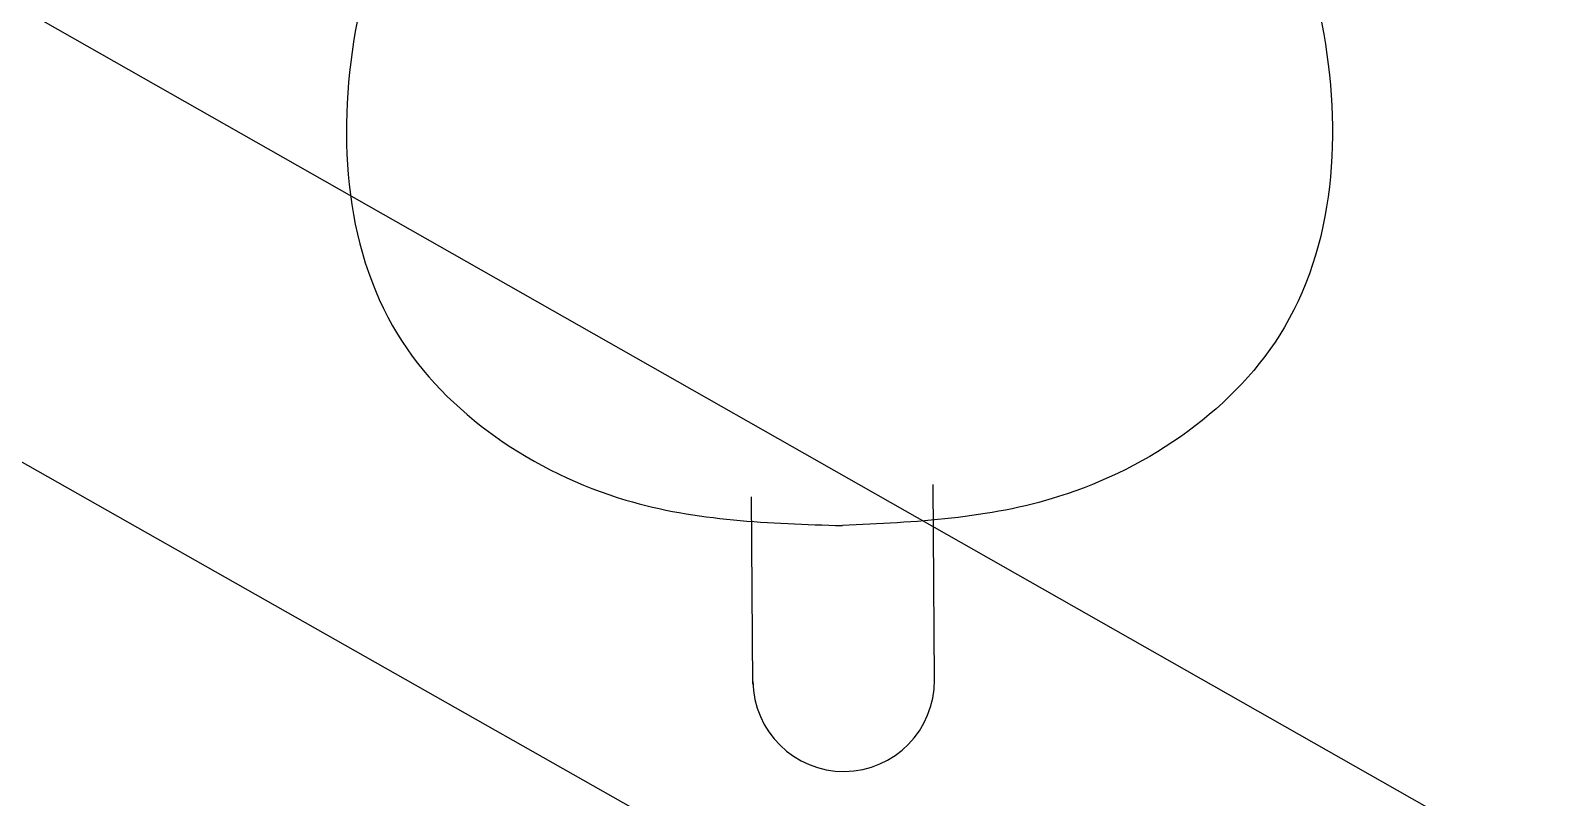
# Model space of a CAD drawing. Header units: metres. Extents: x 324293 to 653279, y 3585589 to 7191434.
# Drawn here: x 334487.016 to 334487.776, y 3600577.024 to 3600577.41 of the extents above; entities that cross this region are included whole.
import ezdxf

# ---------------------------------------------------------------- set-up
doc = ezdxf.new("R2010")
doc.units = ezdxf.units.M
for name, color, linetype in [('tarh', 6, 'Continuous'), ('Tir bargh', 10, 'Continuous'), ('V-NODE', 1, 'Continuous')]:
    doc.layers.add(name, color=color, linetype=linetype)

# ---------------------------------------------------------------- blocks, each defined once
blk = doc.blocks.new('E')
at = {"layer": 'Tir bargh'}
for p, q in [((0.75028, 4.18476), (-0.89308, 5.13588)), ((-0.95514, 5.09567), (0.68664, 4.14871)), ((0.66267, 4.21081), (0.66267, 4.24226)), ((0.63348, 4.21036), (0.63348, 4.24051))]:
    blk.add_line(p, q, dxfattribs=at)
blk.add_arc((0.64807, 4.21081), 0.01459, 180, 0, dxfattribs=at)
for points in [[(0.62498, 4.38613, -0.28802), (0.61151, 4.37845, -0.28802), (0.58662, 4.36133, -0.28802), (0.56655, 4.31675, -0.28802), (0.56887, 4.26484, -0.28802), (0.60947, 4.23725, -0.28802), (0.63635, 4.2362, -0.28802), (0.64807, 4.23574, -0.28802)], [(0.67116, 4.38613, -0.28802), (0.68464, 4.37845, -0.28802), (0.70953, 4.36133, -0.28802), (0.72959, 4.31675, -0.28802), (0.72727, 4.26484, -0.28802), (0.68667, 4.23725, -0.28802), (0.65979, 4.2362, -0.28802), (0.64807, 4.23574, -0.28802)]]:
    blk.add_open_spline(points, degree=3, knots=[0.28987, 0.28987, 0.28987, 0.28987, 0.908816, 1.521914, 2.211913, 2.829368, 3.306397, 3.306397, 3.306397, 3.306397], dxfattribs=at)
at = {"layer": 'Tir bargh', "invisible_edges": 15}
for points in [[(0.57472, 4.31853, -0.26419), (0.57311, 4.30746, -0.26367), (0.56968, 4.30746, -0.27979), (0.57137, 4.31853, -0.27996)], [(0.57137, 4.31853, -0.27996), (0.56968, 4.30746, -0.27979), (0.56968, 4.30746, -0.29626), (0.57137, 4.31853, -0.29609)], [(0.57137, 4.31853, -0.29609), (0.56968, 4.30746, -0.29626), (0.57311, 4.30746, -0.31238), (0.57472, 4.31853, -0.31186)], [(0.58128, 4.31853, -0.24946), (0.57981, 4.30746, -0.24861), (0.57311, 4.30746, -0.26367), (0.57472, 4.31853, -0.26419)], [(0.57472, 4.31853, -0.31186), (0.57311, 4.30746, -0.31238), (0.57981, 4.30746, -0.32744), (0.58128, 4.31853, -0.32659)], [(0.59075, 4.31853, -0.23642), (0.5895, 4.30746, -0.23528), (0.57981, 4.30746, -0.24861), (0.58128, 4.31853, -0.24946)], [(0.58128, 4.31853, -0.32659), (0.57981, 4.30746, -0.32744), (0.5895, 4.30746, -0.34077), (0.59075, 4.31853, -0.33963)], [(0.60274, 4.31853, -0.22563), (0.60174, 4.30746, -0.22426), (0.5895, 4.30746, -0.23528), (0.59075, 4.31853, -0.23642)], [(0.59075, 4.31853, -0.33963), (0.5895, 4.30746, -0.34077), (0.60174, 4.30746, -0.35179), (0.60274, 4.31853, -0.35042)], [(0.6167, 4.31853, -0.21756), (0.61601, 4.30746, -0.21602), (0.60174, 4.30746, -0.22426), (0.60274, 4.31853, -0.22563)], [(0.60274, 4.31853, -0.35042), (0.60174, 4.30746, -0.35179), (0.61601, 4.30746, -0.36003), (0.6167, 4.31853, -0.35849)], [(0.63204, 4.31853, -0.21258), (0.63168, 4.30746, -0.21092), (0.61601, 4.30746, -0.21602), (0.6167, 4.31853, -0.21756)], [(0.6167, 4.31853, -0.35849), (0.61601, 4.30746, -0.36003), (0.63168, 4.30746, -0.36512), (0.63204, 4.31853, -0.36347)], [(0.64807, 4.31853, -0.2109), (0.64807, 4.30746, -0.2092), (0.63168, 4.30746, -0.21092), (0.63204, 4.31853, -0.21258)], [(0.63204, 4.31853, -0.36347), (0.63168, 4.30746, -0.36512), (0.64807, 4.30746, -0.36685), (0.64807, 4.31853, -0.36515)], [(0.64807, 4.31853, -0.36515), (0.64807, 4.30746, -0.36685), (0.66446, 4.30746, -0.36512), (0.66411, 4.31853, -0.36347)], [(0.66411, 4.31853, -0.21258), (0.66446, 4.30746, -0.21092), (0.64807, 4.30746, -0.2092), (0.64807, 4.31853, -0.2109)], [(0.66411, 4.31853, -0.36347), (0.66446, 4.30746, -0.36512), (0.68013, 4.30746, -0.36003), (0.67944, 4.31853, -0.35849)], [(0.67944, 4.31853, -0.21756), (0.68013, 4.30746, -0.21602), (0.66446, 4.30746, -0.21092), (0.66411, 4.31853, -0.21258)], [(0.67944, 4.31853, -0.35849), (0.68013, 4.30746, -0.36003), (0.6944, 4.30746, -0.35179), (0.69341, 4.31853, -0.35042)], [(0.69341, 4.31853, -0.22563), (0.6944, 4.30746, -0.22426), (0.68013, 4.30746, -0.21602), (0.67944, 4.31853, -0.21756)], [(0.69341, 4.31853, -0.35042), (0.6944, 4.30746, -0.35179), (0.70665, 4.30746, -0.34077), (0.70539, 4.31853, -0.33963)], [(0.70539, 4.31853, -0.23642), (0.70665, 4.30746, -0.23528), (0.6944, 4.30746, -0.22426), (0.69341, 4.31853, -0.22563)], [(0.70539, 4.31853, -0.33963), (0.70665, 4.30746, -0.34077), (0.71633, 4.30746, -0.32744), (0.71487, 4.31853, -0.32659)], [(0.71487, 4.31853, -0.24946), (0.71633, 4.30746, -0.24861), (0.70665, 4.30746, -0.23528), (0.70539, 4.31853, -0.23642)], [(0.71487, 4.31853, -0.32659), (0.71633, 4.30746, -0.32744), (0.72304, 4.30746, -0.31238), (0.72143, 4.31853, -0.31186)], [(0.72143, 4.31853, -0.26419), (0.72304, 4.30746, -0.26367), (0.71633, 4.30746, -0.24861), (0.71487, 4.31853, -0.24946)], [(0.72143, 4.31853, -0.31186), (0.72304, 4.30746, -0.31238), (0.72646, 4.30746, -0.29626), (0.72478, 4.31853, -0.29609)], [(0.72478, 4.31853, -0.27996), (0.72646, 4.30746, -0.27979), (0.72304, 4.30746, -0.26367), (0.72143, 4.31853, -0.26419)], [(0.72478, 4.31853, -0.29609), (0.72646, 4.30746, -0.29626), (0.72646, 4.30746, -0.27979), (0.72478, 4.31853, -0.27996)], [(0.57311, 4.30746, -0.26367), (0.57276, 4.29627, -0.26355), (0.56932, 4.29627, -0.27975), (0.56968, 4.30746, -0.27979)], [(0.56968, 4.30746, -0.27979), (0.56932, 4.29627, -0.27975), (0.56932, 4.29627, -0.2963), (0.56968, 4.30746, -0.29626)], [(0.56968, 4.30746, -0.29626), (0.56932, 4.29627, -0.2963), (0.57276, 4.29627, -0.31249), (0.57311, 4.30746, -0.31238)], [(0.57981, 4.30746, -0.24861), (0.5795, 4.29627, -0.24843), (0.57276, 4.29627, -0.26355), (0.57311, 4.30746, -0.26367)], [(0.57311, 4.30746, -0.31238), (0.57276, 4.29627, -0.31249), (0.5795, 4.29627, -0.32762), (0.57981, 4.30746, -0.32744)], [(0.5895, 4.30746, -0.23528), (0.58923, 4.29627, -0.23504), (0.5795, 4.29627, -0.24843), (0.57981, 4.30746, -0.24861)], [(0.57981, 4.30746, -0.32744), (0.5795, 4.29627, -0.32762), (0.58923, 4.29627, -0.34101), (0.5895, 4.30746, -0.34077)], [(0.60174, 4.30746, -0.22426), (0.60153, 4.29627, -0.22396), (0.58923, 4.29627, -0.23504), (0.5895, 4.30746, -0.23528)], [(0.5895, 4.30746, -0.34077), (0.58923, 4.29627, -0.34101), (0.60153, 4.29627, -0.35209), (0.60174, 4.30746, -0.35179)], [(0.61601, 4.30746, -0.21602), (0.61586, 4.29627, -0.21569), (0.60153, 4.29627, -0.22396), (0.60174, 4.30746, -0.22426)], [(0.60174, 4.30746, -0.35179), (0.60153, 4.29627, -0.35209), (0.61586, 4.29627, -0.36036), (0.61601, 4.30746, -0.36003)], [(0.63168, 4.30746, -0.21092), (0.63161, 4.29627, -0.21057), (0.61586, 4.29627, -0.21569), (0.61601, 4.30746, -0.21602)], [(0.61601, 4.30746, -0.36003), (0.61586, 4.29627, -0.36036), (0.63161, 4.29627, -0.36548), (0.63168, 4.30746, -0.36512)], [(0.64807, 4.30746, -0.2092), (0.64807, 4.29627, -0.20884), (0.63161, 4.29627, -0.21057), (0.63168, 4.30746, -0.21092)], [(0.63168, 4.30746, -0.36512), (0.63161, 4.29627, -0.36548), (0.64807, 4.29627, -0.36721), (0.64807, 4.30746, -0.36685)], [(0.64807, 4.30746, -0.36685), (0.64807, 4.29627, -0.36721), (0.66454, 4.29627, -0.36548), (0.66446, 4.30746, -0.36512)], [(0.66446, 4.30746, -0.21092), (0.66454, 4.29627, -0.21057), (0.64807, 4.29627, -0.20884), (0.64807, 4.30746, -0.2092)], [(0.66446, 4.30746, -0.36512), (0.66454, 4.29627, -0.36548), (0.68028, 4.29627, -0.36036), (0.68013, 4.30746, -0.36003)], [(0.68013, 4.30746, -0.21602), (0.68028, 4.29627, -0.21569), (0.66454, 4.29627, -0.21057), (0.66446, 4.30746, -0.21092)], [(0.68013, 4.30746, -0.36003), (0.68028, 4.29627, -0.36036), (0.69462, 4.29627, -0.35209), (0.6944, 4.30746, -0.35179)], [(0.6944, 4.30746, -0.22426), (0.69462, 4.29627, -0.22396), (0.68028, 4.29627, -0.21569), (0.68013, 4.30746, -0.21602)], [(0.6944, 4.30746, -0.35179), (0.69462, 4.29627, -0.35209), (0.70692, 4.29627, -0.34101), (0.70665, 4.30746, -0.34077)], [(0.70665, 4.30746, -0.23528), (0.70692, 4.29627, -0.23504), (0.69462, 4.29627, -0.22396), (0.6944, 4.30746, -0.22426)], [(0.70665, 4.30746, -0.34077), (0.70692, 4.29627, -0.34101), (0.71665, 4.29627, -0.32762), (0.71633, 4.30746, -0.32744)], [(0.71633, 4.30746, -0.24861), (0.71665, 4.29627, -0.24843), (0.70692, 4.29627, -0.23504), (0.70665, 4.30746, -0.23528)], [(0.71633, 4.30746, -0.32744), (0.71665, 4.29627, -0.32762), (0.72338, 4.29627, -0.31249), (0.72304, 4.30746, -0.31238)], [(0.72304, 4.30746, -0.26367), (0.72338, 4.29627, -0.26355), (0.71665, 4.29627, -0.24843), (0.71633, 4.30746, -0.24861)], [(0.72304, 4.30746, -0.31238), (0.72338, 4.29627, -0.31249), (0.72682, 4.29627, -0.2963), (0.72646, 4.30746, -0.29626)], [(0.72646, 4.30746, -0.27979), (0.72682, 4.29627, -0.27975), (0.72338, 4.29627, -0.26355), (0.72304, 4.30746, -0.26367)], [(0.72646, 4.30746, -0.29626), (0.72682, 4.29627, -0.2963), (0.72682, 4.29627, -0.27975), (0.72646, 4.30746, -0.27979)], [(0.57276, 4.29627, -0.26355), (0.57392, 4.28514, -0.26393), (0.57053, 4.28514, -0.27987), (0.56932, 4.29627, -0.27975)], [(0.56932, 4.29627, -0.27975), (0.57053, 4.28514, -0.27987), (0.57053, 4.28514, -0.29617), (0.56932, 4.29627, -0.2963)], [(0.56932, 4.29627, -0.2963), (0.57053, 4.28514, -0.29617), (0.57392, 4.28514, -0.31212), (0.57276, 4.29627, -0.31249)], [(0.5795, 4.29627, -0.24843), (0.58055, 4.28514, -0.24904), (0.57392, 4.28514, -0.26393), (0.57276, 4.29627, -0.26355)], [(0.57276, 4.29627, -0.31249), (0.57392, 4.28514, -0.31212), (0.58055, 4.28514, -0.32701), (0.5795, 4.29627, -0.32762)], [(0.58923, 4.29627, -0.23504), (0.59013, 4.28514, -0.23585), (0.58055, 4.28514, -0.24904), (0.5795, 4.29627, -0.24843)], [(0.5795, 4.29627, -0.32762), (0.58055, 4.28514, -0.32701), (0.59013, 4.28514, -0.3402), (0.58923, 4.29627, -0.34101)], [(0.60153, 4.29627, -0.22396), (0.60224, 4.28514, -0.22494), (0.59013, 4.28514, -0.23585), (0.58923, 4.29627, -0.23504)], [(0.58923, 4.29627, -0.34101), (0.59013, 4.28514, -0.3402), (0.60224, 4.28514, -0.35111), (0.60153, 4.29627, -0.35209)], [(0.61586, 4.29627, -0.21569), (0.61636, 4.28514, -0.21679), (0.60224, 4.28514, -0.22494), (0.60153, 4.29627, -0.22396)], [(0.60153, 4.29627, -0.35209), (0.60224, 4.28514, -0.35111), (0.61636, 4.28514, -0.35926), (0.61586, 4.29627, -0.36036)], [(0.63161, 4.29627, -0.21057), (0.63186, 4.28514, -0.21176), (0.61636, 4.28514, -0.21679), (0.61586, 4.29627, -0.21569)], [(0.61586, 4.29627, -0.36036), (0.61636, 4.28514, -0.35926), (0.63186, 4.28514, -0.36429), (0.63161, 4.29627, -0.36548)], [(0.64807, 4.29627, -0.20884), (0.64807, 4.28514, -0.21005), (0.63186, 4.28514, -0.21176), (0.63161, 4.29627, -0.21057)], [(0.63161, 4.29627, -0.36548), (0.63186, 4.28514, -0.36429), (0.64807, 4.28514, -0.366), (0.64807, 4.29627, -0.36721)], [(0.64807, 4.29627, -0.36721), (0.64807, 4.28514, -0.366), (0.66428, 4.28514, -0.36429), (0.66454, 4.29627, -0.36548)], [(0.66454, 4.29627, -0.21057), (0.66428, 4.28514, -0.21176), (0.64807, 4.28514, -0.21005), (0.64807, 4.29627, -0.20884)], [(0.66454, 4.29627, -0.36548), (0.66428, 4.28514, -0.36429), (0.67979, 4.28514, -0.35926), (0.68028, 4.29627, -0.36036)], [(0.68028, 4.29627, -0.21569), (0.67979, 4.28514, -0.21679), (0.66428, 4.28514, -0.21176), (0.66454, 4.29627, -0.21057)], [(0.68028, 4.29627, -0.36036), (0.67979, 4.28514, -0.35926), (0.6939, 4.28514, -0.35111), (0.69462, 4.29627, -0.35209)], [(0.69462, 4.29627, -0.22396), (0.6939, 4.28514, -0.22494), (0.67979, 4.28514, -0.21679), (0.68028, 4.29627, -0.21569)], [(0.69462, 4.29627, -0.35209), (0.6939, 4.28514, -0.35111), (0.70602, 4.28514, -0.3402), (0.70692, 4.29627, -0.34101)], [(0.70692, 4.29627, -0.23504), (0.70602, 4.28514, -0.23585), (0.6939, 4.28514, -0.22494), (0.69462, 4.29627, -0.22396)], [(0.70692, 4.29627, -0.34101), (0.70602, 4.28514, -0.3402), (0.7156, 4.28514, -0.32701), (0.71665, 4.29627, -0.32762)], [(0.71665, 4.29627, -0.24843), (0.7156, 4.28514, -0.24904), (0.70602, 4.28514, -0.23585), (0.70692, 4.29627, -0.23504)], [(0.71665, 4.29627, -0.32762), (0.7156, 4.28514, -0.32701), (0.72223, 4.28514, -0.31212), (0.72338, 4.29627, -0.31249)], [(0.72338, 4.29627, -0.26355), (0.72223, 4.28514, -0.26393), (0.7156, 4.28514, -0.24904), (0.71665, 4.29627, -0.24843)], [(0.72338, 4.29627, -0.31249), (0.72223, 4.28514, -0.31212), (0.72562, 4.28514, -0.29617), (0.72682, 4.29627, -0.2963)], [(0.72682, 4.29627, -0.27975), (0.72562, 4.28514, -0.27987), (0.72223, 4.28514, -0.26393), (0.72338, 4.29627, -0.26355)], [(0.72682, 4.29627, -0.2963), (0.72562, 4.28514, -0.29617), (0.72562, 4.28514, -0.27987), (0.72682, 4.29627, -0.27975)], [(0.57392, 4.28514, -0.26393), (0.57687, 4.27439, -0.26489), (0.57361, 4.27439, -0.2802), (0.57053, 4.28514, -0.27987)], [(0.57053, 4.28514, -0.27987), (0.57361, 4.27439, -0.2802), (0.57361, 4.27439, -0.29585), (0.57053, 4.28514, -0.29617)], [(0.57053, 4.28514, -0.29617), (0.57361, 4.27439, -0.29585), (0.57687, 4.27439, -0.31116), (0.57392, 4.28514, -0.31212)], [(0.58055, 4.28514, -0.24904), (0.58323, 4.27439, -0.25059), (0.57687, 4.27439, -0.26489), (0.57392, 4.28514, -0.26393)], [(0.57392, 4.28514, -0.31212), (0.57687, 4.27439, -0.31116), (0.58323, 4.27439, -0.32546), (0.58055, 4.28514, -0.32701)], [(0.59013, 4.28514, -0.23585), (0.59243, 4.27439, -0.23793), (0.58323, 4.27439, -0.25059), (0.58055, 4.28514, -0.24904)], [(0.58055, 4.28514, -0.32701), (0.58323, 4.27439, -0.32546), (0.59243, 4.27439, -0.33812), (0.59013, 4.28514, -0.3402)], [(0.60224, 4.28514, -0.22494), (0.60406, 4.27439, -0.22745), (0.59243, 4.27439, -0.23793), (0.59013, 4.28514, -0.23585)], [(0.59013, 4.28514, -0.3402), (0.59243, 4.27439, -0.33812), (0.60406, 4.27439, -0.3486), (0.60224, 4.28514, -0.35111)], [(0.61636, 4.28514, -0.21679), (0.61762, 4.27439, -0.21963), (0.60406, 4.27439, -0.22745), (0.60224, 4.28514, -0.22494)], [(0.60224, 4.28514, -0.35111), (0.60406, 4.27439, -0.3486), (0.61762, 4.27439, -0.35642), (0.61636, 4.28514, -0.35926)], [(0.63186, 4.28514, -0.21176), (0.63251, 4.27439, -0.21479), (0.61762, 4.27439, -0.21963), (0.61636, 4.28514, -0.21679)], [(0.61636, 4.28514, -0.35926), (0.61762, 4.27439, -0.35642), (0.63251, 4.27439, -0.36126), (0.63186, 4.28514, -0.36429)], [(0.64807, 4.28514, -0.21005), (0.64807, 4.27439, -0.21315), (0.63251, 4.27439, -0.21479), (0.63186, 4.28514, -0.21176)], [(0.63186, 4.28514, -0.36429), (0.63251, 4.27439, -0.36126), (0.64807, 4.27439, -0.3629), (0.64807, 4.28514, -0.366)], [(0.64807, 4.28514, -0.366), (0.64807, 4.27439, -0.3629), (0.66364, 4.27439, -0.36126), (0.66428, 4.28514, -0.36429)], [(0.66428, 4.28514, -0.21176), (0.66364, 4.27439, -0.21479), (0.64807, 4.27439, -0.21315), (0.64807, 4.28514, -0.21005)], [(0.66428, 4.28514, -0.36429), (0.66364, 4.27439, -0.36126), (0.67852, 4.27439, -0.35642), (0.67979, 4.28514, -0.35926)], [(0.67979, 4.28514, -0.21679), (0.67852, 4.27439, -0.21963), (0.66364, 4.27439, -0.21479), (0.66428, 4.28514, -0.21176)], [(0.67979, 4.28514, -0.35926), (0.67852, 4.27439, -0.35642), (0.69208, 4.27439, -0.3486), (0.6939, 4.28514, -0.35111)], [(0.6939, 4.28514, -0.22494), (0.69208, 4.27439, -0.22745), (0.67852, 4.27439, -0.21963), (0.67979, 4.28514, -0.21679)], [(0.6939, 4.28514, -0.35111), (0.69208, 4.27439, -0.3486), (0.70371, 4.27439, -0.33812), (0.70602, 4.28514, -0.3402)], [(0.70602, 4.28514, -0.23585), (0.70371, 4.27439, -0.23793), (0.69208, 4.27439, -0.22745), (0.6939, 4.28514, -0.22494)], [(0.70602, 4.28514, -0.3402), (0.70371, 4.27439, -0.33812), (0.71291, 4.27439, -0.32546), (0.7156, 4.28514, -0.32701)], [(0.7156, 4.28514, -0.24904), (0.71291, 4.27439, -0.25059), (0.70371, 4.27439, -0.23793), (0.70602, 4.28514, -0.23585)], [(0.7156, 4.28514, -0.32701), (0.71291, 4.27439, -0.32546), (0.71928, 4.27439, -0.31116), (0.72223, 4.28514, -0.31212)], [(0.72223, 4.28514, -0.26393), (0.71928, 4.27439, -0.26489), (0.71291, 4.27439, -0.25059), (0.7156, 4.28514, -0.24904)], [(0.72223, 4.28514, -0.31212), (0.71928, 4.27439, -0.31116), (0.72253, 4.27439, -0.29585), (0.72562, 4.28514, -0.29617)], [(0.72562, 4.28514, -0.27987), (0.72253, 4.27439, -0.2802), (0.71928, 4.27439, -0.26489), (0.72223, 4.28514, -0.26393)], [(0.72562, 4.28514, -0.29617), (0.72253, 4.27439, -0.29585), (0.72253, 4.27439, -0.2802), (0.72562, 4.28514, -0.27987)], [(0.57687, 4.27439, -0.26489), (0.58187, 4.26452, -0.26651), (0.57885, 4.26452, -0.28075), (0.57361, 4.27439, -0.2802)], [(0.57361, 4.27439, -0.2802), (0.57885, 4.26452, -0.28075), (0.57885, 4.26452, -0.2953), (0.57361, 4.27439, -0.29585)], [(0.57361, 4.27439, -0.29585), (0.57885, 4.26452, -0.2953), (0.58187, 4.26452, -0.30953), (0.57687, 4.27439, -0.31116)], [(0.58323, 4.27439, -0.25059), (0.58779, 4.26452, -0.25322), (0.58187, 4.26452, -0.26651), (0.57687, 4.27439, -0.26489)], [(0.57687, 4.27439, -0.31116), (0.58187, 4.26452, -0.30953), (0.58779, 4.26452, -0.32283), (0.58323, 4.27439, -0.32546)], [(0.59243, 4.27439, -0.23793), (0.59634, 4.26452, -0.24145), (0.58779, 4.26452, -0.25322), (0.58323, 4.27439, -0.25059)], [(0.58323, 4.27439, -0.32546), (0.58779, 4.26452, -0.32283), (0.59634, 4.26452, -0.3346), (0.59243, 4.27439, -0.33812)], [(0.60406, 4.27439, -0.22745), (0.60716, 4.26452, -0.23171), (0.59634, 4.26452, -0.24145), (0.59243, 4.27439, -0.23793)], [(0.59243, 4.27439, -0.33812), (0.59634, 4.26452, -0.3346), (0.60716, 4.26452, -0.34434), (0.60406, 4.27439, -0.3486)], [(0.61762, 4.27439, -0.21963), (0.61976, 4.26452, -0.22443), (0.60716, 4.26452, -0.23171), (0.60406, 4.27439, -0.22745)], [(0.60406, 4.27439, -0.3486), (0.60716, 4.26452, -0.34434), (0.61976, 4.26452, -0.35161), (0.61762, 4.27439, -0.35642)], [(0.63251, 4.27439, -0.21479), (0.6336, 4.26452, -0.21994), (0.61976, 4.26452, -0.22443), (0.61762, 4.27439, -0.21963)], [(0.61762, 4.27439, -0.35642), (0.61976, 4.26452, -0.35161), (0.6336, 4.26452, -0.35611), (0.63251, 4.27439, -0.36126)], [(0.64807, 4.27439, -0.21315), (0.64807, 4.26452, -0.21842), (0.6336, 4.26452, -0.21994), (0.63251, 4.27439, -0.21479)], [(0.63251, 4.27439, -0.36126), (0.6336, 4.26452, -0.35611), (0.64807, 4.26452, -0.35763), (0.64807, 4.27439, -0.3629)], [(0.64807, 4.27439, -0.3629), (0.64807, 4.26452, -0.35763), (0.66254, 4.26452, -0.35611), (0.66364, 4.27439, -0.36126)], [(0.66364, 4.27439, -0.21479), (0.66254, 4.26452, -0.21994), (0.64807, 4.26452, -0.21842), (0.64807, 4.27439, -0.21315)], [(0.66364, 4.27439, -0.36126), (0.66254, 4.26452, -0.35611), (0.67638, 4.26452, -0.35161), (0.67852, 4.27439, -0.35642)], [(0.67852, 4.27439, -0.21963), (0.67638, 4.26452, -0.22443), (0.66254, 4.26452, -0.21994), (0.66364, 4.27439, -0.21479)], [(0.67852, 4.27439, -0.35642), (0.67638, 4.26452, -0.35161), (0.68899, 4.26452, -0.34434), (0.69208, 4.27439, -0.3486)], [(0.69208, 4.27439, -0.22745), (0.68899, 4.26452, -0.23171), (0.67638, 4.26452, -0.22443), (0.67852, 4.27439, -0.21963)], [(0.69208, 4.27439, -0.3486), (0.68899, 4.26452, -0.34434), (0.6998, 4.26452, -0.3346), (0.70371, 4.27439, -0.33812)], [(0.70371, 4.27439, -0.23793), (0.6998, 4.26452, -0.24145), (0.68899, 4.26452, -0.23171), (0.69208, 4.27439, -0.22745)], [(0.70371, 4.27439, -0.33812), (0.6998, 4.26452, -0.3346), (0.70835, 4.26452, -0.32283), (0.71291, 4.27439, -0.32546)], [(0.71291, 4.27439, -0.25059), (0.70835, 4.26452, -0.25322), (0.6998, 4.26452, -0.24145), (0.70371, 4.27439, -0.23793)], [(0.71291, 4.27439, -0.32546), (0.70835, 4.26452, -0.32283), (0.71427, 4.26452, -0.30953), (0.71928, 4.27439, -0.31116)], [(0.71928, 4.27439, -0.26489), (0.71427, 4.26452, -0.26651), (0.70835, 4.26452, -0.25322), (0.71291, 4.27439, -0.25059)], [(0.71928, 4.27439, -0.31116), (0.71427, 4.26452, -0.30953), (0.7173, 4.26452, -0.2953), (0.72253, 4.27439, -0.29585)], [(0.72253, 4.27439, -0.2802), (0.7173, 4.26452, -0.28075), (0.71427, 4.26452, -0.26651), (0.71928, 4.27439, -0.26489)], [(0.72253, 4.27439, -0.29585), (0.7173, 4.26452, -0.2953), (0.7173, 4.26452, -0.28075), (0.72253, 4.27439, -0.2802)], [(0.58187, 4.26452, -0.26651), (0.5888, 4.25602, -0.26877), (0.58609, 4.25602, -0.28151), (0.57885, 4.26452, -0.28075)], [(0.57885, 4.26452, -0.28075), (0.58609, 4.25602, -0.28151), (0.58609, 4.25602, -0.29454), (0.57885, 4.26452, -0.2953)], [(0.57885, 4.26452, -0.2953), (0.58609, 4.25602, -0.29454), (0.5888, 4.25602, -0.30728), (0.58187, 4.26452, -0.30953)], [(0.58779, 4.26452, -0.25322), (0.5941, 4.25602, -0.25686), (0.5888, 4.25602, -0.26877), (0.58187, 4.26452, -0.26651)], [(0.58187, 4.26452, -0.30953), (0.5888, 4.25602, -0.30728), (0.5941, 4.25602, -0.31919), (0.58779, 4.26452, -0.32283)], [(0.59634, 4.26452, -0.24145), (0.60176, 4.25602, -0.24632), (0.5941, 4.25602, -0.25686), (0.58779, 4.26452, -0.25322)], [(0.58779, 4.26452, -0.32283), (0.5941, 4.25602, -0.31919), (0.60176, 4.25602, -0.32973), (0.59634, 4.26452, -0.3346)], [(0.60716, 4.26452, -0.23171), (0.61144, 4.25602, -0.2376), (0.60176, 4.25602, -0.24632), (0.59634, 4.26452, -0.24145)], [(0.59634, 4.26452, -0.3346), (0.60176, 4.25602, -0.32973), (0.61144, 4.25602, -0.33845), (0.60716, 4.26452, -0.34434)], [(0.61976, 4.26452, -0.22443), (0.62272, 4.25602, -0.23109), (0.61144, 4.25602, -0.2376), (0.60716, 4.26452, -0.23171)], [(0.60716, 4.26452, -0.34434), (0.61144, 4.25602, -0.33845), (0.62272, 4.25602, -0.34496), (0.61976, 4.26452, -0.35161)], [(0.6336, 4.26452, -0.21994), (0.63511, 4.25602, -0.22706), (0.62272, 4.25602, -0.23109), (0.61976, 4.26452, -0.22443)], [(0.61976, 4.26452, -0.35161), (0.62272, 4.25602, -0.34496), (0.63511, 4.25602, -0.34899), (0.6336, 4.26452, -0.35611)], [(0.64807, 4.26452, -0.21842), (0.64807, 4.25602, -0.2257), (0.63511, 4.25602, -0.22706), (0.6336, 4.26452, -0.21994)], [(0.6336, 4.26452, -0.35611), (0.63511, 4.25602, -0.34899), (0.64807, 4.25602, -0.35035), (0.64807, 4.26452, -0.35763)], [(0.64807, 4.26452, -0.35763), (0.64807, 4.25602, -0.35035), (0.66103, 4.25602, -0.34899), (0.66254, 4.26452, -0.35611)], [(0.66254, 4.26452, -0.21994), (0.66103, 4.25602, -0.22706), (0.64807, 4.25602, -0.2257), (0.64807, 4.26452, -0.21842)], [(0.66254, 4.26452, -0.35611), (0.66103, 4.25602, -0.34899), (0.67342, 4.25602, -0.34496), (0.67638, 4.26452, -0.35161)], [(0.67638, 4.26452, -0.22443), (0.67342, 4.25602, -0.23109), (0.66103, 4.25602, -0.22706), (0.66254, 4.26452, -0.21994)], [(0.67638, 4.26452, -0.35161), (0.67342, 4.25602, -0.34496), (0.68471, 4.25602, -0.33845), (0.68899, 4.26452, -0.34434)], [(0.68899, 4.26452, -0.23171), (0.68471, 4.25602, -0.2376), (0.67342, 4.25602, -0.23109), (0.67638, 4.26452, -0.22443)], [(0.68899, 4.26452, -0.34434), (0.68471, 4.25602, -0.33845), (0.69439, 4.25602, -0.32973), (0.6998, 4.26452, -0.3346)], [(0.6998, 4.26452, -0.24145), (0.69439, 4.25602, -0.24632), (0.68471, 4.25602, -0.2376), (0.68899, 4.26452, -0.23171)], [(0.6998, 4.26452, -0.3346), (0.69439, 4.25602, -0.32973), (0.70205, 4.25602, -0.31919), (0.70835, 4.26452, -0.32283)], [(0.70835, 4.26452, -0.25322), (0.70205, 4.25602, -0.25686), (0.69439, 4.25602, -0.24632), (0.6998, 4.26452, -0.24145)], [(0.70835, 4.26452, -0.32283), (0.70205, 4.25602, -0.31919), (0.70735, 4.25602, -0.30728), (0.71427, 4.26452, -0.30953)], [(0.71427, 4.26452, -0.26651), (0.70735, 4.25602, -0.26877), (0.70205, 4.25602, -0.25686), (0.70835, 4.26452, -0.25322)], [(0.71427, 4.26452, -0.30953), (0.70735, 4.25602, -0.30728), (0.71006, 4.25602, -0.29454), (0.7173, 4.26452, -0.2953)], [(0.7173, 4.26452, -0.28075), (0.71006, 4.25602, -0.28151), (0.70735, 4.25602, -0.26877), (0.71427, 4.26452, -0.26651)], [(0.7173, 4.26452, -0.2953), (0.71006, 4.25602, -0.29454), (0.71006, 4.25602, -0.28151), (0.7173, 4.26452, -0.28075)], [(0.5888, 4.25602, -0.26877), (0.59711, 4.24904, -0.27147), (0.59479, 4.24904, -0.28242), (0.58609, 4.25602, -0.28151)], [(0.58609, 4.25602, -0.28151), (0.59479, 4.24904, -0.28242), (0.59479, 4.24904, -0.29363), (0.58609, 4.25602, -0.29454)], [(0.58609, 4.25602, -0.29454), (0.59479, 4.24904, -0.29363), (0.59711, 4.24904, -0.30458), (0.5888, 4.25602, -0.30728)], [(0.5941, 4.25602, -0.25686), (0.60167, 4.24904, -0.26123), (0.59711, 4.24904, -0.27147), (0.5888, 4.25602, -0.26877)], [(0.5888, 4.25602, -0.30728), (0.59711, 4.24904, -0.30458), (0.60167, 4.24904, -0.31481), (0.5941, 4.25602, -0.31919)], [(0.60176, 4.25602, -0.24632), (0.60825, 4.24904, -0.25217), (0.60167, 4.24904, -0.26123), (0.5941, 4.25602, -0.25686)], [(0.5941, 4.25602, -0.31919), (0.60167, 4.24904, -0.31481), (0.60825, 4.24904, -0.32388), (0.60176, 4.25602, -0.32973)], [(0.61144, 4.25602, -0.2376), (0.61658, 4.24904, -0.24468), (0.60825, 4.24904, -0.25217), (0.60176, 4.25602, -0.24632)], [(0.60176, 4.25602, -0.32973), (0.60825, 4.24904, -0.32388), (0.61658, 4.24904, -0.33137), (0.61144, 4.25602, -0.33845)], [(0.62272, 4.25602, -0.23109), (0.62628, 4.24904, -0.23908), (0.61658, 4.24904, -0.24468), (0.61144, 4.25602, -0.2376)], [(0.61144, 4.25602, -0.33845), (0.61658, 4.24904, -0.33137), (0.62628, 4.24904, -0.33697), (0.62272, 4.25602, -0.34496)], [(0.63511, 4.25602, -0.22706), (0.63693, 4.24904, -0.23562), (0.62628, 4.24904, -0.23908), (0.62272, 4.25602, -0.23109)], [(0.62272, 4.25602, -0.34496), (0.62628, 4.24904, -0.33697), (0.63693, 4.24904, -0.34043), (0.63511, 4.25602, -0.34899)], [(0.64807, 4.25602, -0.2257), (0.64807, 4.24904, -0.23445), (0.63693, 4.24904, -0.23562), (0.63511, 4.25602, -0.22706)], [(0.63511, 4.25602, -0.34899), (0.63693, 4.24904, -0.34043), (0.64807, 4.24904, -0.3416), (0.64807, 4.25602, -0.35035)], [(0.64807, 4.25602, -0.35035), (0.64807, 4.24904, -0.3416), (0.65921, 4.24904, -0.34043), (0.66103, 4.25602, -0.34899)], [(0.66103, 4.25602, -0.22706), (0.65921, 4.24904, -0.23562), (0.64807, 4.24904, -0.23445), (0.64807, 4.25602, -0.2257)], [(0.66103, 4.25602, -0.34899), (0.65921, 4.24904, -0.34043), (0.66986, 4.24904, -0.33697), (0.67342, 4.25602, -0.34496)], [(0.67342, 4.25602, -0.23109), (0.66986, 4.24904, -0.23908), (0.65921, 4.24904, -0.23562), (0.66103, 4.25602, -0.22706)], [(0.67342, 4.25602, -0.34496), (0.66986, 4.24904, -0.33697), (0.67957, 4.24904, -0.33137), (0.68471, 4.25602, -0.33845)], [(0.68471, 4.25602, -0.2376), (0.67957, 4.24904, -0.24468), (0.66986, 4.24904, -0.23908), (0.67342, 4.25602, -0.23109)], [(0.68471, 4.25602, -0.33845), (0.67957, 4.24904, -0.33137), (0.68789, 4.24904, -0.32388), (0.69439, 4.25602, -0.32973)], [(0.69439, 4.25602, -0.24632), (0.68789, 4.24904, -0.25217), (0.67957, 4.24904, -0.24468), (0.68471, 4.25602, -0.2376)], [(0.69439, 4.25602, -0.32973), (0.68789, 4.24904, -0.32388), (0.69447, 4.24904, -0.31481), (0.70205, 4.25602, -0.31919)], [(0.70205, 4.25602, -0.25686), (0.69447, 4.24904, -0.26123), (0.68789, 4.24904, -0.25217), (0.69439, 4.25602, -0.24632)], [(0.70205, 4.25602, -0.31919), (0.69447, 4.24904, -0.31481), (0.69903, 4.24904, -0.30458), (0.70735, 4.25602, -0.30728)], [(0.70735, 4.25602, -0.26877), (0.69903, 4.24904, -0.27147), (0.69447, 4.24904, -0.26123), (0.70205, 4.25602, -0.25686)], [(0.70735, 4.25602, -0.30728), (0.69903, 4.24904, -0.30458), (0.70136, 4.24904, -0.29363), (0.71006, 4.25602, -0.29454)], [(0.71006, 4.25602, -0.28151), (0.70136, 4.24904, -0.28242), (0.69903, 4.24904, -0.27147), (0.70735, 4.25602, -0.26877)], [(0.71006, 4.25602, -0.29454), (0.70136, 4.24904, -0.29363), (0.70136, 4.24904, -0.28242), (0.71006, 4.25602, -0.28151)], [(0.59711, 4.24904, -0.27147), (0.60641, 4.24358, -0.27449), (0.60451, 4.24358, -0.28345), (0.59479, 4.24904, -0.28242)], [(0.59479, 4.24904, -0.28242), (0.60451, 4.24358, -0.28345), (0.60451, 4.24358, -0.2926), (0.59479, 4.24904, -0.29363)], [(0.59479, 4.24904, -0.29363), (0.60451, 4.24358, -0.2926), (0.60641, 4.24358, -0.30156), (0.59711, 4.24904, -0.30458)], [(0.60167, 4.24904, -0.26123), (0.61014, 4.24358, -0.26612), (0.60641, 4.24358, -0.27449), (0.59711, 4.24904, -0.27147)], [(0.59711, 4.24904, -0.30458), (0.60641, 4.24358, -0.30156), (0.61014, 4.24358, -0.30993), (0.60167, 4.24904, -0.31481)], [(0.60825, 4.24904, -0.25217), (0.61552, 4.24358, -0.25871), (0.61014, 4.24358, -0.26612), (0.60167, 4.24904, -0.26123)], [(0.60167, 4.24904, -0.31481), (0.61014, 4.24358, -0.30993), (0.61552, 4.24358, -0.31734), (0.60825, 4.24904, -0.32388)], [(0.61658, 4.24904, -0.24468), (0.62232, 4.24358, -0.25259), (0.61552, 4.24358, -0.25871), (0.60825, 4.24904, -0.25217)], [(0.60825, 4.24904, -0.32388), (0.61552, 4.24358, -0.31734), (0.62232, 4.24358, -0.32346), (0.61658, 4.24904, -0.33137)], [(0.62628, 4.24904, -0.23908), (0.63025, 4.24358, -0.24801), (0.62232, 4.24358, -0.25259), (0.61658, 4.24904, -0.24468)], [(0.61658, 4.24904, -0.33137), (0.62232, 4.24358, -0.32346), (0.63025, 4.24358, -0.32804), (0.62628, 4.24904, -0.33697)], [(0.63693, 4.24904, -0.23562), (0.63896, 4.24358, -0.24518), (0.63025, 4.24358, -0.24801), (0.62628, 4.24904, -0.23908)], [(0.62628, 4.24904, -0.33697), (0.63025, 4.24358, -0.32804), (0.63896, 4.24358, -0.33087), (0.63693, 4.24904, -0.34043)], [(0.64807, 4.24904, -0.23445), (0.64807, 4.24358, -0.24422), (0.63896, 4.24358, -0.24518), (0.63693, 4.24904, -0.23562)], [(0.63693, 4.24904, -0.34043), (0.63896, 4.24358, -0.33087), (0.64807, 4.24358, -0.33183), (0.64807, 4.24904, -0.3416)], [(0.64807, 4.24904, -0.3416), (0.64807, 4.24358, -0.33183), (0.65718, 4.24358, -0.33087), (0.65921, 4.24904, -0.34043)], [(0.65921, 4.24904, -0.23562), (0.65718, 4.24358, -0.24518), (0.64807, 4.24358, -0.24422), (0.64807, 4.24904, -0.23445)], [(0.65921, 4.24904, -0.34043), (0.65718, 4.24358, -0.33087), (0.66589, 4.24358, -0.32804), (0.66986, 4.24904, -0.33697)], [(0.66986, 4.24904, -0.23908), (0.66589, 4.24358, -0.24801), (0.65718, 4.24358, -0.24518), (0.65921, 4.24904, -0.23562)], [(0.66986, 4.24904, -0.33697), (0.66589, 4.24358, -0.32804), (0.67382, 4.24358, -0.32346), (0.67957, 4.24904, -0.33137)], [(0.67957, 4.24904, -0.24468), (0.67382, 4.24358, -0.25259), (0.66589, 4.24358, -0.24801), (0.66986, 4.24904, -0.23908)], [(0.67957, 4.24904, -0.33137), (0.67382, 4.24358, -0.32346), (0.68063, 4.24358, -0.31734), (0.68789, 4.24904, -0.32388)], [(0.68789, 4.24904, -0.25217), (0.68063, 4.24358, -0.25871), (0.67382, 4.24358, -0.25259), (0.67957, 4.24904, -0.24468)], [(0.68789, 4.24904, -0.32388), (0.68063, 4.24358, -0.31734), (0.68601, 4.24358, -0.30993), (0.69447, 4.24904, -0.31481)], [(0.69447, 4.24904, -0.26123), (0.68601, 4.24358, -0.26612), (0.68063, 4.24358, -0.25871), (0.68789, 4.24904, -0.25217)], [(0.69447, 4.24904, -0.31481), (0.68601, 4.24358, -0.30993), (0.68973, 4.24358, -0.30156), (0.69903, 4.24904, -0.30458)], [(0.69903, 4.24904, -0.27147), (0.68973, 4.24358, -0.27449), (0.68601, 4.24358, -0.26612), (0.69447, 4.24904, -0.26123)], [(0.69903, 4.24904, -0.30458), (0.68973, 4.24358, -0.30156), (0.69164, 4.24358, -0.2926), (0.70136, 4.24904, -0.29363)], [(0.70136, 4.24904, -0.28242), (0.69164, 4.24358, -0.28345), (0.68973, 4.24358, -0.27449), (0.69903, 4.24904, -0.27147)], [(0.70136, 4.24904, -0.29363), (0.69164, 4.24358, -0.2926), (0.69164, 4.24358, -0.28345), (0.70136, 4.24904, -0.28242)], [(0.60641, 4.24358, -0.27449), (0.6164, 4.2397, -0.27773), (0.61495, 4.2397, -0.28454), (0.60451, 4.24358, -0.28345)], [(0.60451, 4.24358, -0.28345), (0.61495, 4.2397, -0.28454), (0.61495, 4.2397, -0.29151), (0.60451, 4.24358, -0.2926)], [(0.60451, 4.24358, -0.2926), (0.61495, 4.2397, -0.29151), (0.6164, 4.2397, -0.29832), (0.60641, 4.24358, -0.30156)], [(0.61014, 4.24358, -0.26612), (0.61923, 4.2397, -0.27137), (0.6164, 4.2397, -0.27773), (0.60641, 4.24358, -0.27449)], [(0.60641, 4.24358, -0.30156), (0.6164, 4.2397, -0.29832), (0.61923, 4.2397, -0.30468), (0.61014, 4.24358, -0.30993)], [(0.61552, 4.24358, -0.25871), (0.62332, 4.2397, -0.26574), (0.61923, 4.2397, -0.27137), (0.61014, 4.24358, -0.26612)], [(0.61014, 4.24358, -0.30993), (0.61923, 4.2397, -0.30468), (0.62332, 4.2397, -0.31031), (0.61552, 4.24358, -0.31734)], [(0.62232, 4.24358, -0.25259), (0.6285, 4.2397, -0.26108), (0.62332, 4.2397, -0.26574), (0.61552, 4.24358, -0.25871)], [(0.61552, 4.24358, -0.31734), (0.62332, 4.2397, -0.31031), (0.6285, 4.2397, -0.31497), (0.62232, 4.24358, -0.32346)], [(0.63025, 4.24358, -0.24801), (0.63453, 4.2397, -0.2576), (0.6285, 4.2397, -0.26108), (0.62232, 4.24358, -0.25259)], [(0.62232, 4.24358, -0.32346), (0.6285, 4.2397, -0.31497), (0.63453, 4.2397, -0.31845), (0.63025, 4.24358, -0.32804)], [(0.63896, 4.24358, -0.24518), (0.64115, 4.2397, -0.25545), (0.63453, 4.2397, -0.2576), (0.63025, 4.24358, -0.24801)], [(0.63025, 4.24358, -0.32804), (0.63453, 4.2397, -0.31845), (0.64115, 4.2397, -0.3206), (0.63896, 4.24358, -0.33087)], [(0.64807, 4.24358, -0.24422), (0.64807, 4.2397, -0.25472), (0.64115, 4.2397, -0.25545), (0.63896, 4.24358, -0.24518)], [(0.63896, 4.24358, -0.33087), (0.64115, 4.2397, -0.3206), (0.64807, 4.2397, -0.32133), (0.64807, 4.24358, -0.33183)], [(0.64807, 4.24358, -0.33183), (0.64807, 4.2397, -0.32133), (0.655, 4.2397, -0.3206), (0.65718, 4.24358, -0.33087)], [(0.65718, 4.24358, -0.24518), (0.655, 4.2397, -0.25545), (0.64807, 4.2397, -0.25472), (0.64807, 4.24358, -0.24422)], [(0.65718, 4.24358, -0.33087), (0.655, 4.2397, -0.3206), (0.66162, 4.2397, -0.31845), (0.66589, 4.24358, -0.32804)], [(0.66589, 4.24358, -0.24801), (0.66162, 4.2397, -0.2576), (0.655, 4.2397, -0.25545), (0.65718, 4.24358, -0.24518)], [(0.66589, 4.24358, -0.32804), (0.66162, 4.2397, -0.31845), (0.66765, 4.2397, -0.31497), (0.67382, 4.24358, -0.32346)], [(0.67382, 4.24358, -0.25259), (0.66765, 4.2397, -0.26108), (0.66162, 4.2397, -0.2576), (0.66589, 4.24358, -0.24801)], [(0.67382, 4.24358, -0.32346), (0.66765, 4.2397, -0.31497), (0.67282, 4.2397, -0.31031), (0.68063, 4.24358, -0.31734)], [(0.68063, 4.24358, -0.25871), (0.67282, 4.2397, -0.26574), (0.66765, 4.2397, -0.26108), (0.67382, 4.24358, -0.25259)], [(0.68063, 4.24358, -0.31734), (0.67282, 4.2397, -0.31031), (0.67691, 4.2397, -0.30468), (0.68601, 4.24358, -0.30993)], [(0.68601, 4.24358, -0.26612), (0.67691, 4.2397, -0.27137), (0.67282, 4.2397, -0.26574), (0.68063, 4.24358, -0.25871)], [(0.68601, 4.24358, -0.30993), (0.67691, 4.2397, -0.30468), (0.67975, 4.2397, -0.29832), (0.68973, 4.24358, -0.30156)], [(0.68973, 4.24358, -0.27449), (0.67975, 4.2397, -0.27773), (0.67691, 4.2397, -0.27137), (0.68601, 4.24358, -0.26612)], [(0.68973, 4.24358, -0.30156), (0.67975, 4.2397, -0.29832), (0.68119, 4.2397, -0.29151), (0.69164, 4.24358, -0.2926)], [(0.69164, 4.24358, -0.28345), (0.68119, 4.2397, -0.28454), (0.67975, 4.2397, -0.27773), (0.68973, 4.24358, -0.27449)], [(0.69164, 4.24358, -0.2926), (0.68119, 4.2397, -0.29151), (0.68119, 4.2397, -0.28454), (0.69164, 4.24358, -0.28345)], [(0.6164, 4.2397, -0.27773), (0.62682, 4.2374, -0.28112), (0.62585, 4.2374, -0.28569), (0.61495, 4.2397, -0.28454)], [(0.61495, 4.2397, -0.28454), (0.62585, 4.2374, -0.28569), (0.62585, 4.2374, -0.29036), (0.61495, 4.2397, -0.29151)], [(0.61495, 4.2397, -0.29151), (0.62585, 4.2374, -0.29036), (0.62682, 4.2374, -0.29493), (0.6164, 4.2397, -0.29832)], [(0.61923, 4.2397, -0.27137), (0.62872, 4.2374, -0.27685), (0.62682, 4.2374, -0.28112), (0.6164, 4.2397, -0.27773)], [(0.6164, 4.2397, -0.29832), (0.62682, 4.2374, -0.29493), (0.62872, 4.2374, -0.2992), (0.61923, 4.2397, -0.30468)], [(0.62332, 4.2397, -0.26574), (0.63147, 4.2374, -0.27308), (0.62872, 4.2374, -0.27685), (0.61923, 4.2397, -0.27137)], [(0.61923, 4.2397, -0.30468), (0.62872, 4.2374, -0.2992), (0.63147, 4.2374, -0.30297), (0.62332, 4.2397, -0.31031)], [(0.6285, 4.2397, -0.26108), (0.63494, 4.2374, -0.26995), (0.63147, 4.2374, -0.27308), (0.62332, 4.2397, -0.26574)], [(0.62332, 4.2397, -0.31031), (0.63147, 4.2374, -0.30297), (0.63494, 4.2374, -0.3061), (0.6285, 4.2397, -0.31497)], [(0.63453, 4.2397, -0.2576), (0.63898, 4.2374, -0.26761), (0.63494, 4.2374, -0.26995), (0.6285, 4.2397, -0.26108)], [(0.6285, 4.2397, -0.31497), (0.63494, 4.2374, -0.3061), (0.63898, 4.2374, -0.30843), (0.63453, 4.2397, -0.31845)], [(0.64115, 4.2397, -0.25545), (0.64343, 4.2374, -0.26617), (0.63898, 4.2374, -0.26761), (0.63453, 4.2397, -0.2576)], [(0.63453, 4.2397, -0.31845), (0.63898, 4.2374, -0.30843), (0.64343, 4.2374, -0.30988), (0.64115, 4.2397, -0.3206)], [(0.64807, 4.2397, -0.25472), (0.64807, 4.2374, -0.26568), (0.64343, 4.2374, -0.26617), (0.64115, 4.2397, -0.25545)], [(0.64115, 4.2397, -0.3206), (0.64343, 4.2374, -0.30988), (0.64807, 4.2374, -0.31037), (0.64807, 4.2397, -0.32133)], [(0.64807, 4.2397, -0.32133), (0.64807, 4.2374, -0.31037), (0.65272, 4.2374, -0.30988), (0.655, 4.2397, -0.3206)], [(0.655, 4.2397, -0.25545), (0.65272, 4.2374, -0.26617), (0.64807, 4.2374, -0.26568), (0.64807, 4.2397, -0.25472)], [(0.655, 4.2397, -0.3206), (0.65272, 4.2374, -0.30988), (0.65716, 4.2374, -0.30843), (0.66162, 4.2397, -0.31845)], [(0.66162, 4.2397, -0.2576), (0.65716, 4.2374, -0.26761), (0.65272, 4.2374, -0.26617), (0.655, 4.2397, -0.25545)], [(0.66162, 4.2397, -0.31845), (0.65716, 4.2374, -0.30843), (0.6612, 4.2374, -0.3061), (0.66765, 4.2397, -0.31497)], [(0.66765, 4.2397, -0.26108), (0.6612, 4.2374, -0.26995), (0.65716, 4.2374, -0.26761), (0.66162, 4.2397, -0.2576)], [(0.66765, 4.2397, -0.31497), (0.6612, 4.2374, -0.3061), (0.66468, 4.2374, -0.30297), (0.67282, 4.2397, -0.31031)], [(0.67282, 4.2397, -0.26574), (0.66468, 4.2374, -0.27308), (0.6612, 4.2374, -0.26995), (0.66765, 4.2397, -0.26108)], [(0.67282, 4.2397, -0.31031), (0.66468, 4.2374, -0.30297), (0.66742, 4.2374, -0.2992), (0.67691, 4.2397, -0.30468)], [(0.67691, 4.2397, -0.27137), (0.66742, 4.2374, -0.27685), (0.66468, 4.2374, -0.27308), (0.67282, 4.2397, -0.26574)], [(0.67691, 4.2397, -0.30468), (0.66742, 4.2374, -0.2992), (0.66932, 4.2374, -0.29493), (0.67975, 4.2397, -0.29832)], [(0.67975, 4.2397, -0.27773), (0.66932, 4.2374, -0.28112), (0.66742, 4.2374, -0.27685), (0.67691, 4.2397, -0.27137)], [(0.67975, 4.2397, -0.29832), (0.66932, 4.2374, -0.29493), (0.67029, 4.2374, -0.29036), (0.68119, 4.2397, -0.29151)], [(0.68119, 4.2397, -0.28454), (0.67029, 4.2374, -0.28569), (0.66932, 4.2374, -0.28112), (0.67975, 4.2397, -0.27773)], [(0.68119, 4.2397, -0.29151), (0.67029, 4.2374, -0.29036), (0.67029, 4.2374, -0.28569), (0.68119, 4.2397, -0.28454)], [(0.62682, 4.2374, -0.28112), (0.63743, 4.23628, -0.28457), (0.63694, 4.23628, -0.28685), (0.62585, 4.2374, -0.28569)], [(0.62585, 4.2374, -0.28569), (0.63694, 4.23628, -0.28685), (0.63694, 4.23628, -0.28919), (0.62585, 4.2374, -0.29036)], [(0.62585, 4.2374, -0.29036), (0.63694, 4.23628, -0.28919), (0.63743, 4.23628, -0.29148), (0.62682, 4.2374, -0.29493)], [(0.62872, 4.2374, -0.27685), (0.63838, 4.23628, -0.28243), (0.63743, 4.23628, -0.28457), (0.62682, 4.2374, -0.28112)], [(0.62682, 4.2374, -0.29493), (0.63743, 4.23628, -0.29148), (0.63838, 4.23628, -0.29362), (0.62872, 4.2374, -0.2992)], [(0.63147, 4.2374, -0.27308), (0.63975, 4.23628, -0.28053), (0.63838, 4.23628, -0.28243), (0.62872, 4.2374, -0.27685)], [(0.62872, 4.2374, -0.2992), (0.63838, 4.23628, -0.29362), (0.63975, 4.23628, -0.29551), (0.63147, 4.2374, -0.30297)], [(0.63494, 4.2374, -0.26995), (0.64149, 4.23628, -0.27897), (0.63975, 4.23628, -0.28053), (0.63147, 4.2374, -0.27308)], [(0.63147, 4.2374, -0.30297), (0.63975, 4.23628, -0.29551), (0.64149, 4.23628, -0.29708), (0.63494, 4.2374, -0.3061)], [(0.63898, 4.2374, -0.26761), (0.64352, 4.23628, -0.2778), (0.64149, 4.23628, -0.27897), (0.63494, 4.2374, -0.26995)], [(0.63494, 4.2374, -0.3061), (0.64149, 4.23628, -0.29708), (0.64352, 4.23628, -0.29825), (0.63898, 4.2374, -0.30843)], [(0.63743, 4.23628, -0.28457), (0.64807, 4.23574, -0.28802), (0.64807, 4.23574, -0.28802), (0.63694, 4.23628, -0.28685)], [(0.63694, 4.23628, -0.28685), (0.64807, 4.23574, -0.28802), (0.64807, 4.23574, -0.28802), (0.63694, 4.23628, -0.28919)], [(0.63694, 4.23628, -0.28919), (0.64807, 4.23574, -0.28802), (0.64807, 4.23574, -0.28802), (0.63743, 4.23628, -0.29148)], [(0.63838, 4.23628, -0.28243), (0.64807, 4.23574, -0.28802), (0.64807, 4.23574, -0.28802), (0.63743, 4.23628, -0.28457)], [(0.63743, 4.23628, -0.29148), (0.64807, 4.23574, -0.28802), (0.64807, 4.23574, -0.28802), (0.63838, 4.23628, -0.29362)], [(0.63975, 4.23628, -0.28053), (0.64807, 4.23574, -0.28802), (0.64807, 4.23574, -0.28802), (0.63838, 4.23628, -0.28243)], [(0.63838, 4.23628, -0.29362), (0.64807, 4.23574, -0.28802), (0.64807, 4.23574, -0.28802), (0.63975, 4.23628, -0.29551)], [(0.64343, 4.2374, -0.26617), (0.64574, 4.23628, -0.27708), (0.64352, 4.23628, -0.2778), (0.63898, 4.2374, -0.26761)], [(0.63898, 4.2374, -0.30843), (0.64352, 4.23628, -0.29825), (0.64574, 4.23628, -0.29897), (0.64343, 4.2374, -0.30988)], [(0.64149, 4.23628, -0.27897), (0.64807, 4.23574, -0.28802), (0.64807, 4.23574, -0.28802), (0.63975, 4.23628, -0.28053)], [(0.63975, 4.23628, -0.29551), (0.64807, 4.23574, -0.28802), (0.64807, 4.23574, -0.28802), (0.64149, 4.23628, -0.29708)], [(0.64352, 4.23628, -0.2778), (0.64807, 4.23574, -0.28802), (0.64807, 4.23574, -0.28802), (0.64149, 4.23628, -0.27897)], [(0.64149, 4.23628, -0.29708), (0.64807, 4.23574, -0.28802), (0.64807, 4.23574, -0.28802), (0.64352, 4.23628, -0.29825)], [(0.64807, 4.2374, -0.26568), (0.64807, 4.23628, -0.27683), (0.64574, 4.23628, -0.27708), (0.64343, 4.2374, -0.26617)], [(0.64343, 4.2374, -0.30988), (0.64574, 4.23628, -0.29897), (0.64807, 4.23628, -0.29922), (0.64807, 4.2374, -0.31037)], [(0.64574, 4.23628, -0.27708), (0.64807, 4.23574, -0.28802), (0.64807, 4.23574, -0.28802), (0.64352, 4.23628, -0.2778)], [(0.64352, 4.23628, -0.29825), (0.64807, 4.23574, -0.28802), (0.64807, 4.23574, -0.28802), (0.64574, 4.23628, -0.29897)], [(0.64807, 4.23628, -0.27683), (0.64807, 4.23574, -0.28802), (0.64807, 4.23574, -0.28802), (0.64574, 4.23628, -0.27708)], [(0.64574, 4.23628, -0.29897), (0.64807, 4.23574, -0.28802), (0.64807, 4.23574, -0.28802), (0.64807, 4.23628, -0.29922)], [(0.64807, 4.2374, -0.31037), (0.64807, 4.23628, -0.29922), (0.6504, 4.23628, -0.29897), (0.65272, 4.2374, -0.30988)], [(0.65272, 4.2374, -0.26617), (0.6504, 4.23628, -0.27708), (0.64807, 4.23628, -0.27683), (0.64807, 4.2374, -0.26568)], [(0.64807, 4.23628, -0.29922), (0.64807, 4.23574, -0.28802), (0.64807, 4.23574, -0.28802), (0.6504, 4.23628, -0.29897)], [(0.6504, 4.23628, -0.29897), (0.64807, 4.23574, -0.28802), (0.64807, 4.23574, -0.28802), (0.65262, 4.23628, -0.29825)], [(0.65262, 4.23628, -0.29825), (0.64807, 4.23574, -0.28802), (0.64807, 4.23574, -0.28802), (0.65465, 4.23628, -0.29708)], [(0.65465, 4.23628, -0.29708), (0.64807, 4.23574, -0.28802), (0.64807, 4.23574, -0.28802), (0.65639, 4.23628, -0.29551)], [(0.65639, 4.23628, -0.29551), (0.64807, 4.23574, -0.28802), (0.64807, 4.23574, -0.28802), (0.65777, 4.23628, -0.29362)], [(0.65777, 4.23628, -0.29362), (0.64807, 4.23574, -0.28802), (0.64807, 4.23574, -0.28802), (0.65872, 4.23628, -0.29148)], [(0.65872, 4.23628, -0.29148), (0.64807, 4.23574, -0.28802), (0.64807, 4.23574, -0.28802), (0.6592, 4.23628, -0.28919)], [(0.6592, 4.23628, -0.28919), (0.64807, 4.23574, -0.28802), (0.64807, 4.23574, -0.28802), (0.6592, 4.23628, -0.28685)], [(0.6592, 4.23628, -0.28685), (0.64807, 4.23574, -0.28802), (0.64807, 4.23574, -0.28802), (0.65872, 4.23628, -0.28457)], [(0.65872, 4.23628, -0.28457), (0.64807, 4.23574, -0.28802), (0.64807, 4.23574, -0.28802), (0.65777, 4.23628, -0.28243)], [(0.65777, 4.23628, -0.28243), (0.64807, 4.23574, -0.28802), (0.64807, 4.23574, -0.28802), (0.65639, 4.23628, -0.28053)], [(0.65639, 4.23628, -0.28053), (0.64807, 4.23574, -0.28802), (0.64807, 4.23574, -0.28802), (0.65465, 4.23628, -0.27897)], [(0.65465, 4.23628, -0.27897), (0.64807, 4.23574, -0.28802), (0.64807, 4.23574, -0.28802), (0.65262, 4.23628, -0.2778)], [(0.65262, 4.23628, -0.2778), (0.64807, 4.23574, -0.28802), (0.64807, 4.23574, -0.28802), (0.6504, 4.23628, -0.27708)], [(0.6504, 4.23628, -0.27708), (0.64807, 4.23574, -0.28802), (0.64807, 4.23574, -0.28802), (0.64807, 4.23628, -0.27683)], [(0.65272, 4.2374, -0.30988), (0.6504, 4.23628, -0.29897), (0.65262, 4.23628, -0.29825), (0.65716, 4.2374, -0.30843)], [(0.65716, 4.2374, -0.26761), (0.65262, 4.23628, -0.2778), (0.6504, 4.23628, -0.27708), (0.65272, 4.2374, -0.26617)], [(0.65716, 4.2374, -0.30843), (0.65262, 4.23628, -0.29825), (0.65465, 4.23628, -0.29708), (0.6612, 4.2374, -0.3061)], [(0.6612, 4.2374, -0.26995), (0.65465, 4.23628, -0.27897), (0.65262, 4.23628, -0.2778), (0.65716, 4.2374, -0.26761)], [(0.6612, 4.2374, -0.3061), (0.65465, 4.23628, -0.29708), (0.65639, 4.23628, -0.29551), (0.66468, 4.2374, -0.30297)], [(0.66468, 4.2374, -0.27308), (0.65639, 4.23628, -0.28053), (0.65465, 4.23628, -0.27897), (0.6612, 4.2374, -0.26995)], [(0.66468, 4.2374, -0.30297), (0.65639, 4.23628, -0.29551), (0.65777, 4.23628, -0.29362), (0.66742, 4.2374, -0.2992)], [(0.66742, 4.2374, -0.27685), (0.65777, 4.23628, -0.28243), (0.65639, 4.23628, -0.28053), (0.66468, 4.2374, -0.27308)], [(0.66742, 4.2374, -0.2992), (0.65777, 4.23628, -0.29362), (0.65872, 4.23628, -0.29148), (0.66932, 4.2374, -0.29493)], [(0.66932, 4.2374, -0.28112), (0.65872, 4.23628, -0.28457), (0.65777, 4.23628, -0.28243), (0.66742, 4.2374, -0.27685)], [(0.66932, 4.2374, -0.29493), (0.65872, 4.23628, -0.29148), (0.6592, 4.23628, -0.28919), (0.67029, 4.2374, -0.29036)], [(0.67029, 4.2374, -0.28569), (0.6592, 4.23628, -0.28685), (0.65872, 4.23628, -0.28457), (0.66932, 4.2374, -0.28112)], [(0.67029, 4.2374, -0.29036), (0.6592, 4.23628, -0.28919), (0.6592, 4.23628, -0.28685), (0.67029, 4.2374, -0.28569)]]:
    blk.add_3dface(points, dxfattribs=at)
blk = doc.blocks.new('*U83', base_point=(334483.403, 3600566.236))
at = {"layer": 'V-NODE', "lineweight": -2, "xscale": 3.131461794368422, "yscale": 3.131461794368422, "zscale": 3.131461794368422}
blk.add_blockref('E', (334483.403, 3600566.236), dxfattribs=at)

msp = doc.modelspace()

# ---------------------------------------------------------------- linework, layer by layer
at = {"layer": 'tarh', "color": 0}
msp.add_arc((334499.49121, 3600587.53323, -12.91667), 30, 148.014039, 247.727991, dxfattribs=at)
at = {"layer": 'tarh'}
msp.add_arc((334499.49121, 3600587.53323, -12.91667), 28.15, 148.014039, 247.727991, dxfattribs=at)

# ---------------------------------------------------------------- block references
at = {"layer": 'V-NODE', "color": 3, "rotation": 0.4498703063302869}
msp.add_blockref('*U83', (334485.49969, 3600563.881, 1313.25213), dxfattribs=at)

doc.saveas('drawing.dxf')
